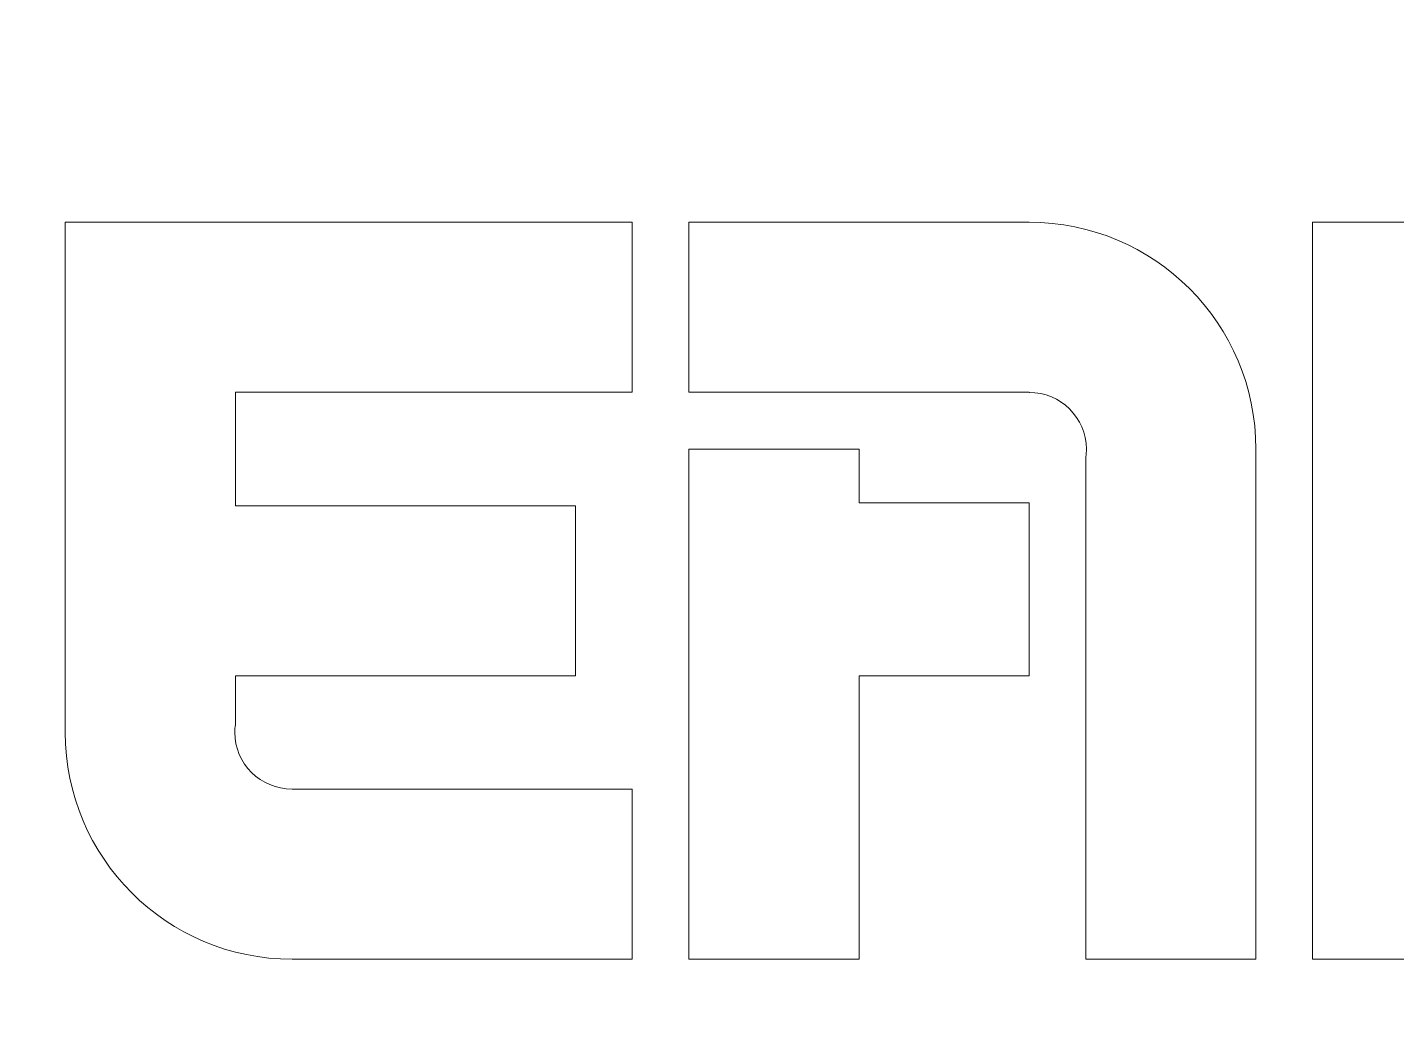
# Model space of a CAD drawing. Header units: centimetres. Extents: x -24.7 to -6.6, y 0.1 to 22.
# Drawn here: x -13.742 to -10.239, y 2.948 to 5.513 of the extents above; entities that cross this region are included whole.
import ezdxf

# ---------------------------------------------------------------- set-up
doc = ezdxf.new("R2010")
doc.units = ezdxf.units.CM
doc.header["$MEASUREMENT"] = 0
doc.layers.add('Layer 1', color=7, linetype='Continuous')

msp = doc.modelspace()

# ---------------------------------------------------------------- linework, layer by layer
at = {"layer": 'Layer 1', "lineweight": 20}
msp.add_open_spline([(-24.23734, 10.9532), (-24.23734, 10.9532), (-7.01586, 10.9532), (-7.01586, 10.9532), (-7.01586, 10.9532), (-6.78356, 10.9532), (-6.5935, 10.76314), (-6.5935, 10.53084), (-6.5935, 10.53084), (-6.5935, 10.53084), (-6.5935, 0.49496), (-6.5935, 0.49496), (-6.5935, 0.49496), (-6.5935, 0.26266), (-6.78356, 0.0726), (-7.01586, 0.0726), (-7.01586, 0.0726), (-7.01586, 0.0726), (-24.23734, 0.0726), (-24.23734, 0.0726), (-24.23734, 0.0726), (-24.46964, 0.0726), (-24.6597, 0.26266), (-24.6597, 0.49496), (-24.6597, 0.49496), (-24.6597, 0.49496), (-24.6597, 10.53084), (-24.6597, 10.53084), (-24.6597, 10.53084), (-24.6597, 10.76314), (-24.46964, 10.9532), (-24.23734, 10.9532)], degree=3, knots=[0, 0, 0, 0, 0.1111111, 0.1111111, 0.1111111, 0.1111111, 0.2222222, 0.2222222, 0.2222222, 0.2222222, 0.3333333, 0.3333333, 0.3333333, 0.3333333, 0.4444444, 0.4444444, 0.4444444, 0.4444444, 0.5555556, 0.5555556, 0.5555556, 0.5555556, 0.6666667, 0.6666667, 0.6666667, 0.6666667, 0.7777778, 0.7777778, 0.7777778, 0.7777778, 1, 1, 1, 1], dxfattribs=at)
at = {"layer": 'Layer 1', "color": 4, "lineweight": 20}
for points, knots in [([(-12.50281, 3.56361), (-12.50281, 3.56361), (-12.3486, 3.56361), (-12.3486, 3.56361), (-12.3486, 3.56361), (-12.3486, 3.56361), (-12.19439, 3.56361), (-12.19439, 3.56361), (-12.19439, 3.56361), (-12.19439, 3.56361), (-12.19439, 3.1284), (-12.19439, 3.1284), (-12.19439, 3.1284), (-12.19439, 3.1284), (-13.06481, 3.1284), (-13.06481, 3.1284), (-13.06481, 3.1284), (-13.38529, 3.1284), (-13.64509, 3.3882), (-13.64509, 3.70868), (-13.64509, 3.70868), (-13.64509, 3.70868), (-13.64509, 5.01431), (-13.64509, 5.01431), (-13.64509, 5.01431), (-13.64509, 5.01431), (-13.50002, 5.01431), (-13.50002, 5.01431), (-13.50002, 5.01431), (-13.50002, 5.01431), (-13.20988, 5.01431), (-13.20988, 5.01431), (-13.20988, 5.01431), (-13.20988, 5.01431), (-12.19439, 5.01431), (-12.19439, 5.01431), (-12.19439, 5.01431), (-12.19439, 5.01431), (-12.19439, 4.5791), (-12.19439, 4.5791), (-12.19439, 4.5791), (-12.19439, 4.5791), (-13.20988, 4.5791), (-13.20988, 4.5791), (-13.20988, 4.5791), (-13.20988, 4.5791), (-13.20988, 4.28896), (-13.20988, 4.28896), (-13.20988, 4.28896), (-13.20988, 4.28896), (-12.33946, 4.28896), (-12.33946, 4.28896), (-12.33946, 4.28896), (-12.33946, 4.28896), (-12.33946, 3.85375), (-12.33946, 3.85375), (-12.33946, 3.85375), (-12.33946, 3.85375), (-13.20988, 3.85375), (-13.20988, 3.85375), (-13.20988, 3.85375), (-13.20988, 3.85375), (-13.20988, 3.72865), (-13.20988, 3.72865), (-13.20988, 3.72865), (-13.21079, 3.72212), (-13.21127, 3.71545), (-13.21127, 3.70868), (-13.21127, 3.70868), (-13.21127, 3.62868), (-13.1457, 3.56383), (-13.06481, 3.56383), (-13.06481, 3.56383), (-13.06481, 3.56383), (-13.06481, 3.56361), (-13.06481, 3.56361), (-13.06481, 3.56361), (-13.06481, 3.56361), (-12.50281, 3.56361), (-12.50281, 3.56361)], [0, 0, 0, 0, 0.047619, 0.047619, 0.047619, 0.047619, 0.0952381, 0.0952381, 0.0952381, 0.0952381, 0.1428571, 0.1428571, 0.1428571, 0.1428571, 0.1904762, 0.1904762, 0.1904762, 0.1904762, 0.2380952, 0.2380952, 0.2380952, 0.2380952, 0.2857143, 0.2857143, 0.2857143, 0.2857143, 0.3333333, 0.3333333, 0.3333333, 0.3333333, 0.3809524, 0.3809524, 0.3809524, 0.3809524, 0.4285714, 0.4285714, 0.4285714, 0.4285714, 0.4761905, 0.4761905, 0.4761905, 0.4761905, 0.5238095, 0.5238095, 0.5238095, 0.5238095, 0.5714286, 0.5714286, 0.5714286, 0.5714286, 0.6190476, 0.6190476, 0.6190476, 0.6190476, 0.6666667, 0.6666667, 0.6666667, 0.6666667, 0.7142857, 0.7142857, 0.7142857, 0.7142857, 0.7619048, 0.7619048, 0.7619048, 0.7619048, 0.8095238, 0.8095238, 0.8095238, 0.8095238, 0.8571429, 0.8571429, 0.8571429, 0.8571429, 0.9047619, 0.9047619, 0.9047619, 0.9047619, 1, 1, 1, 1]), ([(-11.74089, 4.5791), (-11.74089, 4.5791), (-11.8951, 4.5791), (-11.8951, 4.5791), (-11.8951, 4.5791), (-11.8951, 4.5791), (-12.04932, 4.5791), (-12.04932, 4.5791), (-12.04932, 4.5791), (-12.04932, 4.5791), (-12.04932, 5.01431), (-12.04932, 5.01431), (-12.04932, 5.01431), (-12.04932, 5.01431), (-11.17889, 5.01431), (-11.17889, 5.01431), (-11.17889, 5.01431), (-10.85841, 5.01431), (-10.59861, 4.75451), (-10.59861, 4.43403), (-10.59861, 4.43403), (-10.59861, 4.43403), (-10.59861, 3.1284), (-10.59861, 3.1284), (-10.59861, 3.1284), (-10.59861, 3.1284), (-11.03382, 3.1284), (-11.03382, 3.1284), (-11.03382, 3.1284), (-11.03382, 3.1284), (-11.03382, 3.42768), (-11.03382, 3.42768), (-11.03382, 3.42768), (-11.03382, 3.42768), (-11.03382, 3.87203), (-11.03382, 3.87203), (-11.03382, 3.87203), (-11.03382, 3.87203), (-11.03382, 4.41406), (-11.03382, 4.41406), (-11.03382, 4.41406), (-11.03291, 4.42059), (-11.03243, 4.42725), (-11.03243, 4.43403), (-11.03243, 4.43403), (-11.03243, 4.51403), (-11.09801, 4.57888), (-11.17889, 4.57888), (-11.17889, 4.57888), (-11.17889, 4.57888), (-11.17889, 4.5791), (-11.17889, 4.5791), (-11.17889, 4.5791), (-11.17889, 4.5791), (-11.74089, 4.5791), (-11.74089, 4.5791)], [0, 0, 0, 0, 0.0666667, 0.0666667, 0.0666667, 0.0666667, 0.1333333, 0.1333333, 0.1333333, 0.1333333, 0.2, 0.2, 0.2, 0.2, 0.2666667, 0.2666667, 0.2666667, 0.2666667, 0.3333333, 0.3333333, 0.3333333, 0.3333333, 0.4, 0.4, 0.4, 0.4, 0.4666667, 0.4666667, 0.4666667, 0.4666667, 0.5333333, 0.5333333, 0.5333333, 0.5333333, 0.6, 0.6, 0.6, 0.6, 0.6666667, 0.6666667, 0.6666667, 0.6666667, 0.7333333, 0.7333333, 0.7333333, 0.7333333, 0.8, 0.8, 0.8, 0.8, 0.8666667, 0.8666667, 0.8666667, 0.8666667, 1, 1, 1, 1]), ([(-10.45354, 5.01431), (-10.45354, 5.01431), (-10.01833, 5.01431), (-10.01833, 5.01431), (-10.01833, 5.01431), (-10.01833, 5.01431), (-10.01833, 4.6143), (-10.01833, 4.6143), (-10.01833, 4.6143), (-10.01833, 4.6143), (-9.61832, 5.01431), (-9.61832, 5.01431), (-9.61832, 5.01431), (-9.61832, 5.01431), (-9.00284, 5.01431), (-9.00284, 5.01431), (-9.00284, 5.01431), (-9.00284, 5.01431), (-9.72819, 4.28896), (-9.72819, 4.28896), (-9.72819, 4.28896), (-9.72819, 4.28896), (-9.58312, 4.28896), (-9.58312, 4.28896), (-9.58312, 4.28896), (-9.26264, 4.28896), (-9.00284, 4.02916), (-9.00284, 3.70868), (-9.00284, 3.70868), (-9.00284, 3.70868), (-9.00284, 3.27244), (-9.00284, 3.27244), (-9.00284, 3.27244), (-9.00284, 3.27244), (-9.00284, 3.14451), (-9.00284, 3.14451), (-9.00284, 3.14451), (-9.00284, 3.14451), (-9.00284, 3.1284), (-9.00284, 3.1284), (-9.00284, 3.1284), (-9.00284, 3.1284), (-9.43805, 3.1284), (-9.43805, 3.1284), (-9.43805, 3.1284), (-9.43805, 3.1284), (-9.43805, 3.14451), (-9.43805, 3.14451), (-9.43805, 3.14451), (-9.43805, 3.14451), (-9.43805, 3.14668), (-9.43805, 3.14668), (-9.43805, 3.14668), (-9.43805, 3.14668), (-9.43805, 3.27244), (-9.43805, 3.27244), (-9.43805, 3.27244), (-9.43805, 3.27244), (-9.43805, 3.68871), (-9.43805, 3.68871), (-9.43805, 3.68871), (-9.43714, 3.69524), (-9.43666, 3.7019), (-9.43666, 3.70868), (-9.43666, 3.70868), (-9.43666, 3.78868), (-9.50223, 3.85353), (-9.58312, 3.85353), (-9.58312, 3.85353), (-9.58312, 3.85353), (-9.58312, 3.85375), (-9.58312, 3.85375), (-9.58312, 3.85375), (-9.58312, 3.85375), (-10.01833, 3.85375), (-10.01833, 3.85375), (-10.01833, 3.85375), (-10.01833, 3.85375), (-10.01833, 3.1284), (-10.01833, 3.1284), (-10.01833, 3.1284), (-10.01833, 3.1284), (-10.45354, 3.1284), (-10.45354, 3.1284), (-10.45354, 3.1284), (-10.45354, 3.1284), (-10.45354, 3.85375), (-10.45354, 3.85375), (-10.45354, 3.85375), (-10.45354, 3.85375), (-10.45354, 4.28896), (-10.45354, 4.28896), (-10.45354, 4.28896), (-10.45354, 4.28896), (-10.45354, 5.01431), (-10.45354, 5.01431)], [0, 0, 0, 0, 0.04, 0.04, 0.04, 0.04, 0.08, 0.08, 0.08, 0.08, 0.12, 0.12, 0.12, 0.12, 0.16, 0.16, 0.16, 0.16, 0.2, 0.2, 0.2, 0.2, 0.24, 0.24, 0.24, 0.24, 0.28, 0.28, 0.28, 0.28, 0.32, 0.32, 0.32, 0.32, 0.36, 0.36, 0.36, 0.36, 0.4, 0.4, 0.4, 0.4, 0.44, 0.44, 0.44, 0.44, 0.48, 0.48, 0.48, 0.48, 0.52, 0.52, 0.52, 0.52, 0.56, 0.56, 0.56, 0.56, 0.6, 0.6, 0.6, 0.6, 0.64, 0.64, 0.64, 0.64, 0.68, 0.68, 0.68, 0.68, 0.72, 0.72, 0.72, 0.72, 0.76, 0.76, 0.76, 0.76, 0.8, 0.8, 0.8, 0.8, 0.84, 0.84, 0.84, 0.84, 0.88, 0.88, 0.88, 0.88, 0.92, 0.92, 0.92, 0.92, 1, 1, 1, 1]), ([(-12.04932, 4.43403), (-12.04932, 4.43403), (-11.61411, 4.43403), (-11.61411, 4.43403), (-11.61411, 4.43403), (-11.61411, 4.43403), (-11.61411, 4.29602), (-11.61411, 4.29602), (-11.61411, 4.29602), (-11.61411, 4.29602), (-11.17889, 4.29602), (-11.17889, 4.29602), (-11.17889, 4.29602), (-11.17889, 4.29602), (-11.17889, 3.85375), (-11.17889, 3.85375), (-11.17889, 3.85375), (-11.17889, 3.85375), (-11.61411, 3.85375), (-11.61411, 3.85375), (-11.61411, 3.85375), (-11.61411, 3.85375), (-11.61411, 3.1284), (-11.61411, 3.1284), (-11.61411, 3.1284), (-11.61411, 3.1284), (-12.04932, 3.1284), (-12.04932, 3.1284), (-12.04932, 3.1284), (-12.04932, 3.1284), (-12.04932, 4.43403), (-12.04932, 4.43403)], [0, 0, 0, 0, 0.1111111, 0.1111111, 0.1111111, 0.1111111, 0.2222222, 0.2222222, 0.2222222, 0.2222222, 0.3333333, 0.3333333, 0.3333333, 0.3333333, 0.4444444, 0.4444444, 0.4444444, 0.4444444, 0.5555556, 0.5555556, 0.5555556, 0.5555556, 0.6666667, 0.6666667, 0.6666667, 0.6666667, 0.7777778, 0.7777778, 0.7777778, 0.7777778, 1, 1, 1, 1])]:
    msp.add_open_spline(points, degree=3, knots=knots, dxfattribs=at)

doc.saveas('drawing.dxf')
